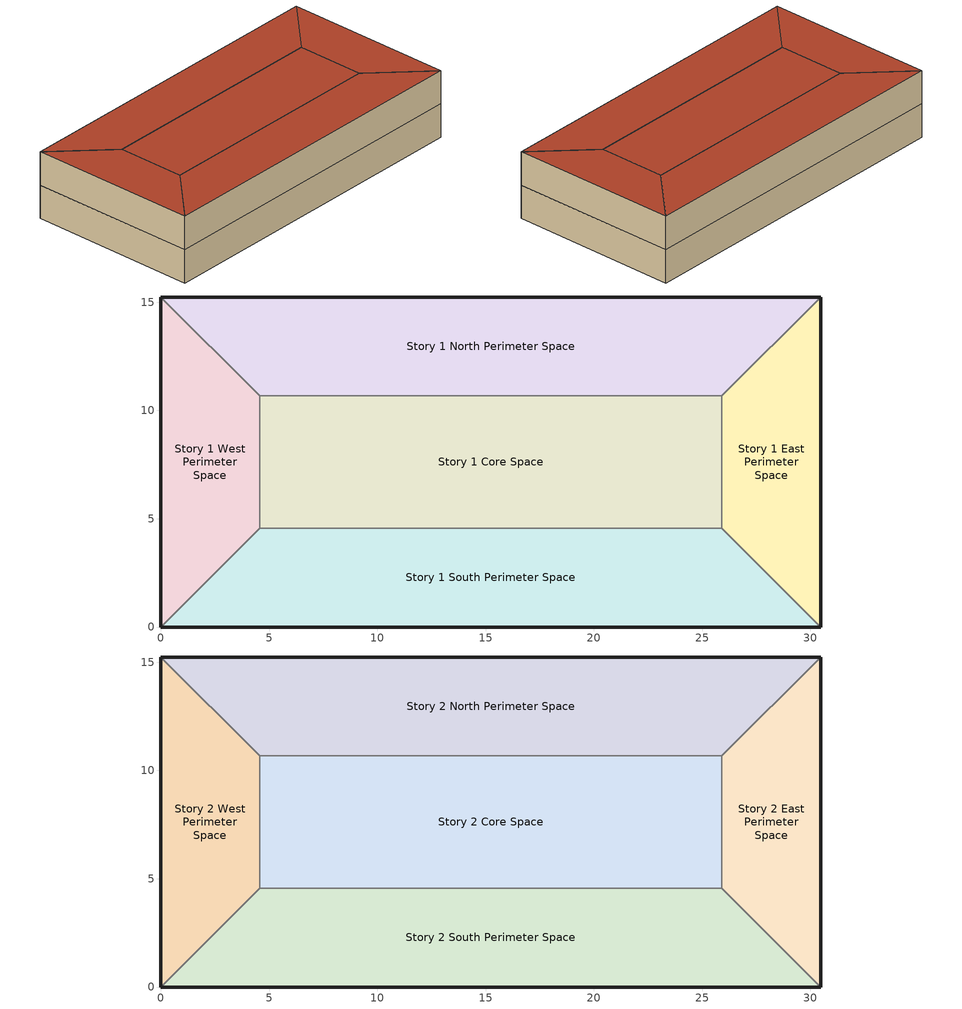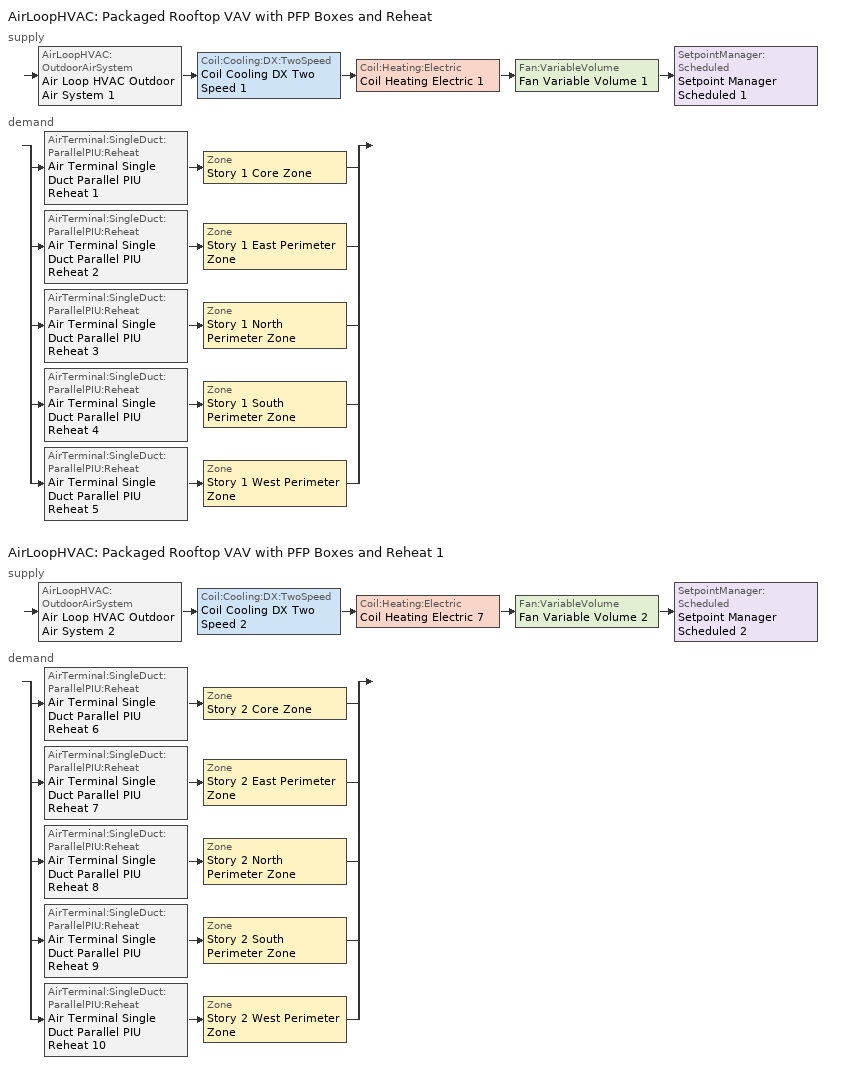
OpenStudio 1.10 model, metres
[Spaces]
Story 1 West Perimeter Space
 floor ground: 0,0 0,15.24 4.57,10.67 4.57,4.57 z0
 wall outside: 0,15.24 0,0 z0:3.05
 wall to Story 1 North Perimeter Space: 4.57,10.67 0,15.24 z0:3.05
 wall to Story 1 Core Space: 4.57,4.57 4.57,10.67 z0:3.05
 wall to Story 1 South Perimeter Space: 0,0 4.57,4.57 z0:3.05
Story 1 North Perimeter Space
 floor ground: 0,15.24 30.48,15.24 25.91,10.67 4.57,10.67 z0
 wall outside: 30.48,15.24 0,15.24 z0:3.05
 wall to Story 1 East Perimeter Space: 25.91,10.67 30.48,15.24 z0:3.05
 wall to Story 1 Core Space: 4.57,10.67 25.91,10.67 z0:3.05
Story 1 East Perimeter Space
 floor ground: 30.48,15.24 30.48,0 25.91,4.57 25.91,10.67 z0
 wall outside: 30.48,0 30.48,15.24 z0:3.05
 wall to Story 1 South Perimeter Space: 25.91,4.57 30.48,0 z0:3.05
 wall to Story 1 Core Space: 25.91,10.67 25.91,4.57 z0:3.05
Story 1 South Perimeter Space
 floor ground: 30.48,0 0,0 4.57,4.57 25.91,4.57 z0
 wall outside: 0,0 30.48,0 z0:3.05
 wall to Story 1 Core Space: 25.91,4.57 4.57,4.57 z0:3.05
Story 1 Core Space
 floor ground: 4.57,4.57 4.57,10.67 25.91,10.67 25.91,4.57 z0
Story 2 West Perimeter Space
 floor to Story 1 West Perimeter Space: 0,0 0,15.24 4.57,10.67 4.57,4.57 z3.05
 wall outside: 0,15.24 0,0 z3.05:6.1
 wall to Story 2 North Perimeter Space: 4.57,10.67 0,15.24 z3.05:6.1
 wall to Story 2 Core Space: 4.57,4.57 4.57,10.67 z3.05:6.1
 wall to Story 2 South Perimeter Space: 0,0 4.57,4.57 z3.05:6.1
 roof outside: 4.57,4.57 4.57,10.67 0,15.24 0,0 z6.1
Story 2 North Perimeter Space
 floor to Story 1 North Perimeter Space: 0,15.24 30.48,15.24 25.91,10.67 4.57,10.67 z3.05
 wall outside: 30.48,15.24 0,15.24 z3.05:6.1
 wall to Story 2 East Perimeter Space: 25.91,10.67 30.48,15.24 z3.05:6.1
 wall to Story 2 Core Space: 4.57,10.67 25.91,10.67 z3.05:6.1
 roof outside: 4.57,10.67 25.91,10.67 30.48,15.24 0,15.24 z6.1
Story 2 East Perimeter Space
 floor to Story 1 East Perimeter Space: 30.48,15.24 30.48,0 25.91,4.57 25.91,10.67 z3.05
 wall outside: 30.48,0 30.48,15.24 z3.05:6.1
 wall to Story 2 South Perimeter Space: 25.91,4.57 30.48,0 z3.05:6.1
 wall to Story 2 Core Space: 25.91,10.67 25.91,4.57 z3.05:6.1
 roof outside: 25.91,10.67 25.91,4.57 30.48,0 30.48,15.24 z6.1
Story 2 South Perimeter Space
 floor to Story 1 South Perimeter Space: 30.48,0 0,0 4.57,4.57 25.91,4.57 z3.05
 wall outside: 0,0 30.48,0 z3.05:6.1
 wall to Story 2 Core Space: 25.91,4.57 4.57,4.57 z3.05:6.1
 roof outside: 25.91,4.57 4.57,4.57 0,0 30.48,0 z6.1
Story 2 Core Space
 floor to Story 1 Core Space: 4.57,4.57 4.57,10.67 25.91,10.67 25.91,4.57 z3.05
 roof outside: 25.91,4.57 25.91,10.67 4.57,10.67 4.57,4.57 z6.1
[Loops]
AirLoopHVAC 'Packaged Rooftop VAV with PFP Boxes and Reheat'
 supply: AirLoopHVAC:OutdoorAirSystem 'Air Loop HVAC Outdoor Air System 1' > Coil:Cooling:DX:TwoSpeed 'Coil Cooling DX Two Speed 1' > Coil:Heating:Electric 'Coil Heating Electric 1' > Fan:VariableVolume 'Fan Variable Volume 1' > SetpointManager:Scheduled 'Setpoint Manager Scheduled 1'
 demand: split
  | AirTerminal:SingleDuct:ParallelPIU:Reheat 'Air Terminal Single Duct Parallel PIU Reheat 1' > Zone 'Story 1 Core Zone'
  | AirTerminal:SingleDuct:ParallelPIU:Reheat 'Air Terminal Single Duct Parallel PIU Reheat 2' > Zone 'Story 1 East Perimeter Zone'
  | AirTerminal:SingleDuct:ParallelPIU:Reheat 'Air Terminal Single Duct Parallel PIU Reheat 3' > Zone 'Story 1 North Perimeter Zone'
  | AirTerminal:SingleDuct:ParallelPIU:Reheat 'Air Terminal Single Duct Parallel PIU Reheat 4' > Zone 'Story 1 South Perimeter Zone'
  | AirTerminal:SingleDuct:ParallelPIU:Reheat 'Air Terminal Single Duct Parallel PIU Reheat 5' > Zone 'Story 1 West Perimeter Zone'
AirLoopHVAC 'Packaged Rooftop VAV with PFP Boxes and Reheat 1'
 supply: AirLoopHVAC:OutdoorAirSystem 'Air Loop HVAC Outdoor Air System 2' > Coil:Cooling:DX:TwoSpeed 'Coil Cooling DX Two Speed 2' > Coil:Heating:Electric 'Coil Heating Electric 7' > Fan:VariableVolume 'Fan Variable Volume 2' > SetpointManager:Scheduled 'Setpoint Manager Scheduled 2'
 demand: split
  | AirTerminal:SingleDuct:ParallelPIU:Reheat 'Air Terminal Single Duct Parallel PIU Reheat 6' > Zone 'Story 2 Core Zone'
  | AirTerminal:SingleDuct:ParallelPIU:Reheat 'Air Terminal Single Duct Parallel PIU Reheat 7' > Zone 'Story 2 East Perimeter Zone'
  | AirTerminal:SingleDuct:ParallelPIU:Reheat 'Air Terminal Single Duct Parallel PIU Reheat 8' > Zone 'Story 2 North Perimeter Zone'
  | AirTerminal:SingleDuct:ParallelPIU:Reheat 'Air Terminal Single Duct Parallel PIU Reheat 9' > Zone 'Story 2 South Perimeter Zone'
  | AirTerminal:SingleDuct:ParallelPIU:Reheat 'Air Terminal Single Duct Parallel PIU Reheat 10' > Zone 'Story 2 West Perimeter Zone'
[Site]
Camp Mabry: Latitude {deg}=30.32; Longitude {deg}=-97.77; Time Zone {hr}=-6; Elevation {m}=198
[ClimateZones]
Climate Zone Institution Name 1=ASHRAE; Climate Zone Document Name 1=ANSI/ASHRAE Standard 169; Climate Zone Document Year 1=2006; Climate Zone Value 1=4C; Climate Zone Institution Name 2=CEC; Climate Zone Document Name 2=California Climate Zone Descriptions; Climate Zone Document Year 2=1995
[Building]
Building 1: Space Type=DOE Ref 2004 - Office - OpenOffice; Default Construction Set=DOE Ref 2004 - CZ1-2 - Office; Standards Building Type=Office
[SizingPeriod:DesignDay] Barometric Pressure {Pa}=98969; Sky Clearness=0; Rain Indicator=0; Snow Indicator=0; Day of Month=21; Daylight Saving Time Indicator=0; Dry-Bulb Temperature Range Modifier Type=DefaultMultipliers
Name | Maximum Dry-Bulb Temperature {C} | Daily Dry-Bulb Temperature Range {deltaC} | Humidity Indicating Conditions at Maximum Dry-Bulb {BasedOnField A3} | Wind Speed {m/s} | Wind Direction {deg} | Month | Day Type | Humidity Indicating Type | Solar Model Indicator | ASHRAE Taub | ASHRAE Taud
Camp Mabry Ann Clg .4% Condns DB=>MWB | 37.4 | 11.7 | 23.6 | 3.7 | 160 | 8 | SummerDesignDay | Wetbulb | ASHRAETau | 0.452 | 2.127
Camp Mabry Ann Htg 99.6% Condns DB | -3 | 0 | -3 | 4.5 | 10 | 1 | WinterDesignDay | Wetbulb | ASHRAEClearSky
Camp Mabry Ann Clg .4% Condns Enth=>MDB | 31.8 | 11.7 | 80900 | 3.7 | 160 | 8 | SummerDesignDay | Enthalpy | ASHRAETau | 0.452 | 2.127
Camp Mabry Ann Clg .4% Condns DP=>MDB | 27.2 | 11.7 | 24.6 | 3.7 | 160 | 8 | SummerDesignDay | Dewpoint | ASHRAETau | 0.452 | 2.127
Camp Mabry Ann Clg .4% Condns WB=>MDB | 31.6 | 11.7 | 25.8 | 3.7 | 160 | 8 | SummerDesignDay | Wetbulb | ASHRAETau | 0.452 | 2.127
Camp Mabry Ann Htg Wind 99.6% Condns WS=>MCDB | 6.8 | 0 | 6.8 | 11.2 | 10 | 1 | WinterDesignDay | Wetbulb | ASHRAEClearSky
Camp Mabry Ann Hum_n 99.6% Condns DP=>MCDB | 2.3 | 0 | -12.3 | 4.5 | 10 | 1 | WinterDesignDay | Dewpoint | ASHRAEClearSky
[DefaultConstructionSet]
DOE Ref 2004 - CZ1-2 - Office: Default Exterior Surface Constructions=Default Surface Constructions 1; Default Interior Surface Constructions=Default Surface Constructions 2; Default Ground Contact Surface Constructions=Default Surface Constructions 3; Default Exterior SubSurface Constructions=Default Sub Surface Constructions 1; Default Interior SubSurface Constructions=Default Sub Surface Constructions 2; Interior Partition Construction=Interior Partition
[DefaultSurfaceConstructions]
Name | Floor Construction | Wall Construction | Roof Ceiling Construction
Default Surface Constructions 1 | ExtSlabCarpet 4in ClimateZone 1-8 | ASHRAE 90.1-2004 ExtWall Mass ClimateZone 1-2 | ASHRAE 90.1-2004 ExtRoof IEAD ClimateZone 1-4
Default Surface Constructions 2 | Interior Floor | Interior Wall | Interior Ceiling
Default Surface Constructions 3 | ExtSlabCarpet 4in ClimateZone 1-8 | ExtSlabCarpet 4in ClimateZone 1-8 | ExtSlabCarpet 4in ClimateZone 1-8
[Construction]
ExtSlabCarpet 4in ClimateZone 1-8: MAT-CC05 4 HW CONCRETE, CP02 CARPET PAD
ASHRAE 90.1-2004 ExtWall Mass ClimateZone 1-2: 1IN Stucco, 8IN CONCRETE HW RefBldg, 1/2IN Gypsum
ASHRAE 90.1-2004 ExtRoof IEAD ClimateZone 1-4: Roof Membrane, IEAD NonRes Roof Insulation-2.79, Metal Decking
Interior Floor: F16 Acoustic tile, F05 Ceiling air space resistance, M11 100mm lightweight concrete
Interior Wall: G01a 19mm gypsum board, F04 Wall air space resistance, G01a 19mm gypsum board
Interior Ceiling: M11 100mm lightweight concrete, F05 Ceiling air space resistance, F16 Acoustic tile
ASHRAE 90.1-2004 ExtWindow ClimateZone 1-2: Fixed Window 5.84/0.25/0.11
Exterior Door: F08 Metal surface, I01 25mm insulation board
Interior Window: Clear 3mm
Interior Door; Interior Partition: G05 25mm wood
[Material] Thermal Absorptance=0.9
Name | Roughness | Thickness {m} | Conductivity {W/m-K} | Density {kg/m3} | Specific Heat {J/kg-K} | Solar Absorptance | Visible Absorptance
MAT-CC05 4 HW CONCRETE | Rough | 0.1016 | 1.311 | 2240 | 836.8 | 0.85 | 0.85
1IN Stucco | Smooth | 0.0253 | 0.6918 | 1858 | 837 | 0.92 | 0.92
8IN CONCRETE HW RefBldg | Rough | 0.2032 | 1.311 | 2240 | 836.8 | 0.7 | 0.7
1/2IN Gypsum | Smooth | 0.0127 | 0.16 | 784.9 | 830 | 0.4 | 0.4
Roof Membrane | VeryRough | 0.0095 | 0.16 | 1121.29 | 1460 | 0.7 | 0.7
IEAD NonRes Roof Insulation-2.79 | MediumRough | 0.124663 | 0.049 | 265 | 836.8 | 0.7 | 0.7
Metal Decking | MediumSmooth | 0.0015 | 45.006 | 7680 | 418.4 | 0.6 | 0.6
F16 Acoustic tile | MediumSmooth | 0.0191 | 0.06 | 368 | 590 | 0.3 | 0.3
M11 100mm lightweight concrete | MediumRough | 0.1016 | 0.53 | 1280 | 840 | 0.5 | 0.5
G01a 19mm gypsum board | MediumSmooth | 0.019 | 0.16 | 800 | 1090 | 0.4 | 0.4
F08 Metal surface | Smooth | 0.0008 | 45.28 | 7824 | 500 | 0.7 | 0.7
I01 25mm insulation board | MediumRough | 0.0254 | 0.03 | 43 | 1210 | 0.6 | 0.6
G05 25mm wood | MediumSmooth | 0.0254 | 0.15 | 608 | 1630 | 0.5 | 0.5
[Material:NoMass]
CP02 CARPET PAD: Roughness=Smooth; Thermal Resistance {m2-K/W}=0.1; Thermal Absorptance=0.9; Solar Absorptance=0.8; Visible Absorptance=0.8
[Material:AirGap]
Name | Thermal Resistance {m2-K/W}
F05 Ceiling air space resistance | 0.18
F04 Wall air space resistance | 0.15
[DefaultSubSurfaceConstructions]
Name | Fixed Window Construction | Operable Window Construction | Door Construction | Tubular Daylight Dome Construction | Tubular Daylight Diffuser Construction
Default Sub Surface Constructions 1 | ASHRAE 90.1-2004 ExtWindow ClimateZone 1-2 | ASHRAE 90.1-2004 ExtWindow ClimateZone 1-2 | Exterior Door | Interior Window | Interior Window
Default Sub Surface Constructions 2 | Interior Window | Interior Window | Interior Door
[WindowMaterial:SimpleGlazingSystem]
Fixed Window 5.84/0.25/0.11: U-Factor {W/m2-K}=5.84; Solar Heat Gain Coefficient=0.25; Visible Transmittance=0.11
[WindowMaterial:Glazing]
Clear 3mm: Optical Data Type=SpectralAverage; Thickness {m}=0.003; Solar Transmittance at Normal Incidence=0.837; Front Side Solar Reflectance at Normal Incidence=0.075; Back Side Solar Reflectance at Normal Incidence=0; Visible Transmittance at Normal Incidence=0.898; Front Side Visible Reflectance at Normal Incidence=0.081; Back Side Visible Reflectance at Normal Incidence=0; Infrared Transmittance at Normal Incidence=0; Front Side Infrared Hemispherical Emissivity=0.84; Back Side Infrared Hemispherical Emissivity=0.84; Conductivity {W/m-K}=0.9; Dirt Correction Factor for Solar and Visible Transmittance=1; Solar Diffusing=No
[BuildingStory] Nominal Floor to Floor Height {m}=3.048
Name | Nominal Z Coordinate {m}
Story 1 | 0
Story 2 | 3.048
[Space]
Name | Building Story | Thermal Zone
Story 1 West Perimeter Space | Story 1 | Story 1 West Perimeter Zone
Story 1 North Perimeter Space | Story 1 | Story 1 North Perimeter Zone
Story 1 East Perimeter Space | Story 1 | Story 1 East Perimeter Zone
Story 1 South Perimeter Space | Story 1 | Story 1 South Perimeter Zone
Story 1 Core Space | Story 1 | Story 1 Core Zone
Story 2 West Perimeter Space | Story 2 | Story 2 West Perimeter Zone
Story 2 North Perimeter Space | Story 2 | Story 2 North Perimeter Zone
Story 2 East Perimeter Space | Story 2 | Story 2 East Perimeter Zone
Story 2 South Perimeter Space | Story 2 | Story 2 South Perimeter Zone
Story 2 Core Space | Story 2 | Story 2 Core Zone
[ThermalZone] Use Ideal Air Loads=No
Name | Thermostat
Story 1 East Perimeter Zone | Thermostat Setpoint Dual Setpoint 5
Story 2 Core Zone | Thermostat Setpoint Dual Setpoint 6
Story 2 South Perimeter Zone | Thermostat Setpoint Dual Setpoint 7
Story 2 East Perimeter Zone | Thermostat Setpoint Dual Setpoint 8
Story 1 South Perimeter Zone | Thermostat Setpoint Dual Setpoint 9
Story 2 North Perimeter Zone | Thermostat Setpoint Dual Setpoint 10
Story 2 West Perimeter Zone | Thermostat Setpoint Dual Setpoint 4
Story 1 Core Zone | Thermostat Setpoint Dual Setpoint 1
Story 1 West Perimeter Zone | Thermostat Setpoint Dual Setpoint 2
Story 1 North Perimeter Zone | Thermostat Setpoint Dual Setpoint 3
[Sizing:Zone] Zone Cooling Design Supply Air Temperature {C}=14; Zone Heating Design Supply Air Temperature {C}=40; Zone Cooling Design Supply Air Humidity Ratio {kg-H2O/kg-air}=0.0085; Zone Heating Design Supply Air Humidity Ratio {kg-H2O/kg-air}=0.008; Cooling Design Air Flow Method=DesignDay; Heating Design Air Flow Method=DesignDay
Story 1 East Perimeter Zone; Story 2 Core Zone; Story 2 South Perimeter Zone; Story 2 East Perimeter Zone; Story 1 South Perimeter Zone; Story 2 North Perimeter Zone; Story 2 West Perimeter Zone; Story 1 Core Zone; Story 1 West Perimeter Zone; Story 1 North Perimeter Zone
[Zone equipment]
Story 1 East Perimeter Zone: Air Terminal Single Duct Parallel PIU Reheat 2
Story 2 Core Zone: Air Terminal Single Duct Parallel PIU Reheat 6
Story 2 South Perimeter Zone: Air Terminal Single Duct Parallel PIU Reheat 9
Story 2 East Perimeter Zone: Air Terminal Single Duct Parallel PIU Reheat 7
Story 1 South Perimeter Zone: Air Terminal Single Duct Parallel PIU Reheat 4
Story 2 North Perimeter Zone: Air Terminal Single Duct Parallel PIU Reheat 8
Story 2 West Perimeter Zone: Air Terminal Single Duct Parallel PIU Reheat 10
Story 1 Core Zone: Air Terminal Single Duct Parallel PIU Reheat 1
Story 1 West Perimeter Zone: Air Terminal Single Duct Parallel PIU Reheat 5
Story 1 North Perimeter Zone: Air Terminal Single Duct Parallel PIU Reheat 3
[SpaceType]
DOE Ref 2004 - Office - OpenOffice: Default Schedule Set=DOE Ref 2004 - Office - OpenOffice Schedule Set; Design Specification Outdoor Air Object=DOE Ref 2004 - Office - OpenOffice Ventilation; Standards Building Type=Office; Standards Space Type=OpenOffice
[DefaultScheduleSet]
DOE Ref 2004 - Office - OpenOffice Schedule Set: Number of People Schedule=Office Work Occ; People Activity Level Schedule=Office Activity; Lighting Schedule=Office Bldg Light; Electric Equipment Schedule=Office Bldg Equip; Infiltration Schedule=Office Infil Quarter On
[Lights:Definition]
DOE Ref 2004 - Office - OpenOffice Lights Definition: Design Level Calculation Method=Watts/Area; Watts per Space Floor Area {W/m2}=11.8403
[Lights]
DOE Ref 2004 - Office - OpenOffice Lights: Lights Definition=DOE Ref 2004 - Office - OpenOffice Lights Definition; Space or SpaceType=DOE Ref 2004 - Office - OpenOffice
[DesignSpecification:OutdoorAir]
DOE Ref 2004 - Office - OpenOffice Ventilation: Outdoor Air Method=Sum; Outdoor Air Flow per Person {m3/s-person}=0.00943895
[People:Definition]
DOE Ref 2004 - Office - OpenOffice People Definition: Number of People Calculation Method=People/Area; People per Space Floor Area {person/m2}=0.0565105; Fraction Radiant=0.3
[People]
DOE Ref 2004 - Office - OpenOffice People: People Definition=DOE Ref 2004 - Office - OpenOffice People Definition; Space or SpaceType=DOE Ref 2004 - Office - OpenOffice
[SpaceInfiltration:DesignFlowRate]
DOE Ref 2004 - Office - OpenOffice Infiltration: Space or SpaceType=DOE Ref 2004 - Office - OpenOffice; Design Flow Rate Calculation Method=Flow/ExteriorArea; Flow per Exterior Surface Area {m3/s-m2}=0.00030226
[ElectricEquipment:Definition]
DOE Ref 2004 - Office - OpenOffice Electric Equipment Definition: Design Level Calculation Method=Watts/Area; Watts per Space Floor Area {W/m2}=10.3334
[ElectricEquipment]
DOE Ref 2004 - Office - OpenOffice Electric Equipment: Electric Equipment Definition=DOE Ref 2004 - Office - OpenOffice Electric Equipment Definition; Space or SpaceType=DOE Ref 2004 - Office - OpenOffice
[ThermostatSetpoint:DualSetpoint] Heating Setpoint Temperature Schedule=Medium Office HtgSetp; Cooling Setpoint Temperature Schedule=Medium Office ClgSetp
Thermostat Setpoint Dual Setpoint 1; Thermostat Setpoint Dual Setpoint 2; Thermostat Setpoint Dual Setpoint 3; Thermostat Setpoint Dual Setpoint 4; Thermostat Setpoint Dual Setpoint 5; Thermostat Setpoint Dual Setpoint 6; Thermostat Setpoint Dual Setpoint 7; Thermostat Setpoint Dual Setpoint 8; Thermostat Setpoint Dual Setpoint 9; Thermostat Setpoint Dual Setpoint 10
[AirLoopHVAC] Availability Schedule=Always On Discrete; Design Supply Air Flow Rate {m3/s}=AutoSize
Packaged Rooftop VAV with PFP Boxes and Reheat; Packaged Rooftop VAV with PFP Boxes and Reheat 1
[Sizing:System] Type of Load to Size On=Sensible; Design Outdoor Air Flow Rate {m3/s}=Autosize; Minimum System Air Flow Ratio=0.3; Preheat Design Temperature {C}=7; Preheat Design Humidity Ratio {kg-H2O/kg-Air}=0.008; Precool Design Temperature {C}=12.8; Precool Design Humidity Ratio {kg-H2O/kg-Air}=0.008; Central Cooling Design Supply Air Temperature {C}=12.8; Central Heating Design Supply Air Temperature {C}=16.7; Sizing Option=NonCoincident; 100% Outdoor Air in Cooling=Yes; 100% Outdoor Air in Heating=Yes; Central Cooling Design Supply Air Humidity Ratio {kg-H2O/kg-Air}=0.0085; Central Heating Design Supply Air Humidity Ratio {kg-H2O/kg-Air}=0.008; Cooling Design Air Flow Method=DesignDay; Cooling Design Air Flow Rate {m3/s}=0; Heating Design Air Flow Method=DesignDay; Heating Design Air Flow Rate {m3/s}=0; System Outdoor Air Method=ZoneSum; Zone Maximum Outdoor Air Fraction=1; Cooling Supply Air Flow Rate Per Floor Area {m3/s-m2}=0.00996765; Cooling Fraction of Autosized Cooling Supply Air Flow Rate=1; Cooling Supply Air Flow Rate Per Unit Cooling Capacity {m3/s-W}=3.94755e-05; Heating Supply Air Flow Rate Per Floor Area {m3/s-m2}=0.00996765; Heating Fraction of Autosized Heating Supply Air Flow Rate=1; Heating Fraction of Autosized Cooling Supply Air Flow Rate=1; Heating Supply Air Flow Rate Per Unit Heating Capacity {m3/s-W}=3.15882e-05; Cooling Design Capacity Method=CoolingDesignCapacity; Cooling Design Capacity {W}=autosize; Cooling Design Capacity Per Floor Area {W/m2}=234.7; Fraction of Autosized Cooling Design Capacity=1; Heating Design Capacity Method=HeatingDesignCapacity; Heating Design Capacity {W}=autosize; Heating Design Capacity Per Floor Area {W/m2}=157; Fraction of Autosized Heating Design Capacity=1; Central Cooling Capacity Control Method=OnOff
Packaged Rooftop VAV with PFP Boxes and Reheat; Packaged Rooftop VAV with PFP Boxes and Reheat 1
[Fan:VariableVolume] Availability Schedule=Always On Discrete; Fan Efficiency=0.6045; Pressure Rise {Pa}=500; Maximum Flow Rate {m3/s}=Autosize; Fan Power Minimum Flow Rate Input Method=FixedFlowRate; Fan Power Minimum Flow Fraction=0; Fan Power Minimum Air Flow Rate {m3/s}=0; Motor Efficiency=0.93; Motor In Airstream Fraction=1; Fan Power Coefficient 1=0.0407599; Fan Power Coefficient 2=0.088045; Fan Power Coefficient 3=-0.0729261; Fan Power Coefficient 4=0.94374; Fan Power Coefficient 5=0
Fan Variable Volume 1; Fan Variable Volume 2
[Coil:Heating:Electric] Availability Schedule=Always On Discrete
Coil Heating Electric 1; Coil Heating Electric 2; Coil Heating Electric 3; Coil Heating Electric 4; Coil Heating Electric 5; Coil Heating Electric 6; Coil Heating Electric 7; Coil Heating Electric 8; Coil Heating Electric 9; Coil Heating Electric 10; Coil Heating Electric 11; Coil Heating Electric 12
[Coil:Cooling:DX:TwoSpeed] Availability Schedule=Always On Discrete; Rated High Speed Total Cooling Capacity {W}=Autosize; Rated High Speed Sensible Heat Ratio=Autosize; Rated High Speed COP {W/W}=3; Rated High Speed Air Flow Rate {m3/s}=Autosize; Rated Low Speed Total Cooling Capacity {W}=Autosize; Rated Low Speed Sensible Heat Ratio=0.69; Rated Low Speed COP {W/W}=3; Condenser Type=AirCooled; High Speed Evaporative Condenser Effectiveness=0; High Speed Evaporative Condenser Air Flow Rate {m3/s}=Autosize; High Speed Evaporative Condenser Pump Rated Power Consumption {W}=Autosize; Low Speed Evaporative Condenser Effectiveness=0; Low Speed Evaporative Condenser Air Flow Rate {m3/s}=Autosize; Low Speed Evaporative Condenser Pump Rated Power Consumption {W}=Autosize; Basin Heater Capacity {W/K}=10; Basin Heater Setpoint Temperature {C}=2
Name | Total Cooling Capacity Function of Temperature Curve | Total Cooling Capacity Function of Flow Fraction Curve | Energy Input Ratio Function of Temperature Curve | Energy Input Ratio Function of Flow Fraction Curve | Part Load Fraction Correlation Curve | Low Speed Total Cooling Capacity Function of Temperature Curve | Low Speed Energy Input Ratio Function of Temperature Curve
Coil Cooling DX Two Speed 1 | Curve Biquadratic 1 | Curve Quadratic 1 | Curve Biquadratic 2 | Curve Quadratic 2 | Curve Quadratic 3 | Curve Biquadratic 3 | Curve Biquadratic 4
Coil Cooling DX Two Speed 2 | Curve Biquadratic 5 | Curve Quadratic 4 | Curve Biquadratic 6 | Curve Quadratic 5 | Curve Quadratic 6 | Curve Biquadratic 7 | Curve Biquadratic 8
[SetpointManager:Scheduled] Control Variable=Temperature
Name | Schedule
Setpoint Manager Scheduled 1 | Deck_Temperature
Setpoint Manager Scheduled 2 | Deck_Temperature 1
[Controller:OutdoorAir] Minimum Outdoor Air Flow Rate {m3/s}=Autosize; Maximum Outdoor Air Flow Rate {m3/s}=Autosize; Economizer Control Type=NoEconomizer; Economizer Control Action Type=ModulateFlow; Economizer Maximum Limit Dry-Bulb Temperature {C}=28; Economizer Maximum Limit Enthalpy {J/kg}=64000; Economizer Minimum Limit Dry-Bulb Temperature {C}=-100; Lockout Type=NoLockout; Minimum Limit Type=FixedMinimum; High Humidity Control=No; Heat Recovery Bypass Control Type=BypassWhenWithinEconomizerLimits
Name | Controller Mechanical Ventilation
Controller Outdoor Air 1 | Controller Mechanical Ventilation 1
Controller Outdoor Air 2 | Controller Mechanical Ventilation 2
[Controller:MechanicalVentilation] Availability Schedule=Always On Discrete; System Outdoor Air Method=ZoneSum
Controller Mechanical Ventilation 1; Controller Mechanical Ventilation 2
[AirLoopHVAC:OutdoorAirSystem]
Name | Controller
Air Loop HVAC Outdoor Air System 1 | Controller Outdoor Air 1
Air Loop HVAC Outdoor Air System 2 | Controller Outdoor Air 2
[Fan:ConstantVolume] Availability Schedule=Always On Discrete; Pressure Rise {Pa}=300; Maximum Flow Rate {m3/s}=AutoSize
Fan Constant Volume 1; Fan Constant Volume 2; Fan Constant Volume 3; Fan Constant Volume 4; Fan Constant Volume 5; Fan Constant Volume 6; Fan Constant Volume 7; Fan Constant Volume 8; Fan Constant Volume 9; Fan Constant Volume 10
[AirTerminal:SingleDuct:ParallelPIU:Reheat] Availability Schedule=Always On Discrete; Maximum Primary Air Flow Rate {m3/s}=Autosize; Maximum Secondary Air Flow Rate {m3/s}=Autosize; Minimum Primary Air Flow Fraction=Autosize; Fan On Flow Fraction=Autosize; Maximum Hot Water or Steam Flow Rate {m3/s}=Autosize; Minimum Hot Water or Steam Flow Rate {m3/s}=0; Convergence Tolerance=0.001
Name | Fan | Reheat Coil
Air Terminal Single Duct Parallel PIU Reheat 1 | Fan Constant Volume 1 | Coil Heating Electric 2
Air Terminal Single Duct Parallel PIU Reheat 2 | Fan Constant Volume 2 | Coil Heating Electric 3
Air Terminal Single Duct Parallel PIU Reheat 3 | Fan Constant Volume 3 | Coil Heating Electric 4
Air Terminal Single Duct Parallel PIU Reheat 4 | Fan Constant Volume 4 | Coil Heating Electric 5
Air Terminal Single Duct Parallel PIU Reheat 5 | Fan Constant Volume 5 | Coil Heating Electric 6
Air Terminal Single Duct Parallel PIU Reheat 6 | Fan Constant Volume 6 | Coil Heating Electric 8
Air Terminal Single Duct Parallel PIU Reheat 7 | Fan Constant Volume 7 | Coil Heating Electric 9
Air Terminal Single Duct Parallel PIU Reheat 8 | Fan Constant Volume 8 | Coil Heating Electric 10
Air Terminal Single Duct Parallel PIU Reheat 9 | Fan Constant Volume 9 | Coil Heating Electric 11
Air Terminal Single Duct Parallel PIU Reheat 10 | Fan Constant Volume 10 | Coil Heating Electric 12
[Schedule:Ruleset]
Name | Default Day Schedule | Summer Design Day Schedule | Winter Design Day Schedule
Office Bldg Light | Office Bldg Light Default Schedule | Office Bldg Light Summer Design Day | Office Bldg Light Winter Design Day
Office Activity | Office Activity Default Schedule | Office Activity Summer Design Day | Office Activity Winter Design Day
Office Infil Quarter On | Office Infil Quarter On Default Schedule | Office Infil Quarter On Summer Design Day | Office Infil Quarter On Winter Design Day
Office Bldg Equip | Office Bldg Equip Default Schedule | Office Bldg Equip Summer Design Day | Office Bldg Equip Winter Design Day
Medium Office HtgSetp | Medium Office HtgSetp Default Schedule | Medium Office HtgSetp Summer Design Day | Medium Office HtgSetp Winter Design Day
Medium Office ClgSetp | Medium Office ClgSetp Default Schedule | Medium Office ClgSetp Summer Design Day | Medium Office ClgSetp Winter Design Day
Office Work Occ | Office Bldg Occ Default Schedule | Office Bldg Occ Summer Design Day | Office Bldg Occ Winter Design Day
Deck_Temperature | Deck_Temperature_Default | Deck_Temperature_Summer_Design_Day | Deck_Temperature_Winter_Design_Day
Deck_Temperature 1 | Deck_Temperature_Default 1 | Deck_Temperature_Summer_Design_Day 1 | Deck_Temperature_Winter_Design_Day 1
[Schedule:Day]
Office Bldg Light Default Schedule: 5, 0, 0.05, 7, 0, 0.1, 8, 0, 0.3, 17, 0, 0.9, 18, 0, 0.7, 20, 0, 0.5, 22, 0, 0.3, 23, 0, 0.1, 24, 0, 0.05
Office Bldg Light Summer Design Day; Office Infil Quarter On Rule 1 Day Schedule; Office Bldg Equip Summer Design Day: 24, 0, 1
Office Bldg Light Winter Design Day; Office Bldg Equip Winter Design Day; Office Bldg Occ Winter Design Day; Office Bldg Occ Rule 1 Day Schedule: 24, 0, 0
Office Bldg Light Rule 1 Day Schedule: 24, 0, 0.05
Office Bldg Light Rule 2 Day Schedule: 6, 0, 0.05, 8, 0, 0.1, 14, 0, 0.5, 17, 0, 0.15, 24, 0, 0.05
Office Activity Default Schedule; Office Activity Summer Design Day; Office Activity Winter Design Day: 24, 0, 132
Office Infil Quarter On Default Schedule; Office Infil Quarter On Summer Design Day: 6, 0, 1, 22, 0, 0.25, 24, 0, 1
Office Infil Quarter On Winter Design Day; Office Infil Quarter On Rule 2 Day Schedule: 6, 0, 1, 18, 0, 0.25, 24, 0, 1
Office Bldg Equip Default Schedule: 8, 0, 0.4, 12, 0, 0.9, 13, 0, 0.8, 17, 0, 0.9, 18, 0, 0.8, 20, 0, 0.6, 22, 0, 0.5, 24, 0, 0.4
Office Bldg Equip Rule 1 Day Schedule: 24, 0, 0.3
Office Bldg Equip Rule 2 Day Schedule: 6, 0, 0.3, 8, 0, 0.4, 14, 0, 0.5, 17, 0, 0.35, 24, 0, 0.3
Medium Office HtgSetp Default Schedule: 6, 0, 15.6, 22, 0, 21, 24, 0, 15.6
Medium Office HtgSetp Summer Design Day; Medium Office HtgSetp Rule 1 Day Schedule: 24, 0, 15.6
Medium Office HtgSetp Winter Design Day: 24, 0, 21
Medium Office HtgSetp Rule 2 Day Schedule: 6, 0, 15.6, 18, 0, 21, 24, 0, 15.6
Medium Office ClgSetp Default Schedule; Medium Office ClgSetp Summer Design Day: 6, 0, 26.7, 22, 0, 24, 24, 0, 26.7
Medium Office ClgSetp Winter Design Day; Medium Office ClgSetp Rule 1 Day Schedule: 24, 0, 26.7
Medium Office ClgSetp Rule 2 Day Schedule: 6, 0, 26.7, 18, 0, 24, 24, 0, 26.7
Office Bldg Occ Default Schedule: 6, 0, 0, 7, 0, 0.1, 8, 0, 0.2, 12, 0, 0.85, 13, 0, 0.5, 17, 0, 0.85, 18, 0, 0.7, 20, 0, 0.4, 22, 0, 0.1, 24, 0, 0.05
Office Bldg Occ Summer Design Day: 6, 0, 0, 22, 0, 1, 24, 0, 0.05
Office Bldg Occ Rule 2 Day Schedule: 6, 0, 0, 8, 0, 0.1, 14, 0, 0.4, 17, 0, 0.1, 24, 0, 0
Deck_Temperature_Default; Deck_Temperature_Summer_Design_Day; Deck_Temperature_Winter_Design_Day; Deck_Temperature_Default 1; Deck_Temperature_Summer_Design_Day 1; Deck_Temperature_Winter_Design_Day 1: 24, 0, 12.8
[Schedule:Rule] Apply Monday=No; Apply Tuesday=No; Apply Wednesday=No; Apply Thursday=No; Apply Friday=No; Date Specification Type=DateRange; Start Month=1; Start Day=1; End Month=12; End Day=31
Name | Schedule Ruleset | Rule Order | Day Schedule | Apply Sunday | Apply Saturday
Office Bldg Light Rule 1 | Office Bldg Light | 0 | Office Bldg Light Rule 1 Day Schedule | Yes | No
Office Bldg Light Rule 2 | Office Bldg Light | 1 | Office Bldg Light Rule 2 Day Schedule | No | Yes
Office Infil Quarter On Rule 1 | Office Infil Quarter On | 0 | Office Infil Quarter On Rule 1 Day Schedule | Yes | No
Office Infil Quarter On Rule 2 | Office Infil Quarter On | 1 | Office Infil Quarter On Rule 2 Day Schedule | No | Yes
Office Bldg Equip Rule 1 | Office Bldg Equip | 0 | Office Bldg Equip Rule 1 Day Schedule | Yes | No
Office Bldg Equip Rule 2 | Office Bldg Equip | 1 | Office Bldg Equip Rule 2 Day Schedule | No | Yes
Medium Office HtgSetp Rule 1 | Medium Office HtgSetp | 0 | Medium Office HtgSetp Rule 1 Day Schedule | Yes | No
Medium Office HtgSetp Rule 2 | Medium Office HtgSetp | 1 | Medium Office HtgSetp Rule 2 Day Schedule | No | Yes
Medium Office ClgSetp Rule 1 | Medium Office ClgSetp | 0 | Medium Office ClgSetp Rule 1 Day Schedule | Yes | No
Medium Office ClgSetp Rule 2 | Medium Office ClgSetp | 1 | Medium Office ClgSetp Rule 2 Day Schedule | No | Yes
Office Work Occ Rule 1 | Office Work Occ | 0 | Office Bldg Occ Rule 1 Day Schedule | Yes | No
Office Work Occ Rule 2 | Office Work Occ | 1 | Office Bldg Occ Rule 2 Day Schedule | No | Yes
[Schedule:Constant]
Always On Discrete: Value=1
[Curve:Biquadratic] Minimum Value of x {BasedOnField A2}=17; Maximum Value of x {BasedOnField A2}=22; Minimum Value of y {BasedOnField A3}=13; Maximum Value of y {BasedOnField A3}=46
Name | Coefficient1 Constant | Coefficient2 x | Coefficient3 x**2 | Coefficient4 y | Coefficient5 y**2 | Coefficient6 x*y
Curve Biquadratic 1; Curve Biquadratic 3; Curve Biquadratic 5; Curve Biquadratic 7 | 0.42415 | 0.04426 | -0.00042 | 0.00333 | -8e-05 | -0.00021
Curve Biquadratic 2; Curve Biquadratic 4; Curve Biquadratic 6; Curve Biquadratic 8 | 1.23649 | -0.02431 | 0.00057 | -0.01434 | 0.00063 | -0.00038
[Curve:Quadratic]
Name | Coefficient1 Constant | Coefficient2 x | Coefficient3 x**2 | Minimum Value of x {BasedOnField A2} | Maximum Value of x {BasedOnField A2}
Curve Quadratic 1; Curve Quadratic 4 | 0.77136 | 0.34053 | -0.11088 | 0.75918 | 1.13877
Curve Quadratic 2; Curve Quadratic 5 | 1.2055 | -0.32953 | 0.12308 | 0.75918 | 1.13877
Curve Quadratic 3; Curve Quadratic 6 | 0.771 | 0.229 | 0 | 0 | 1
